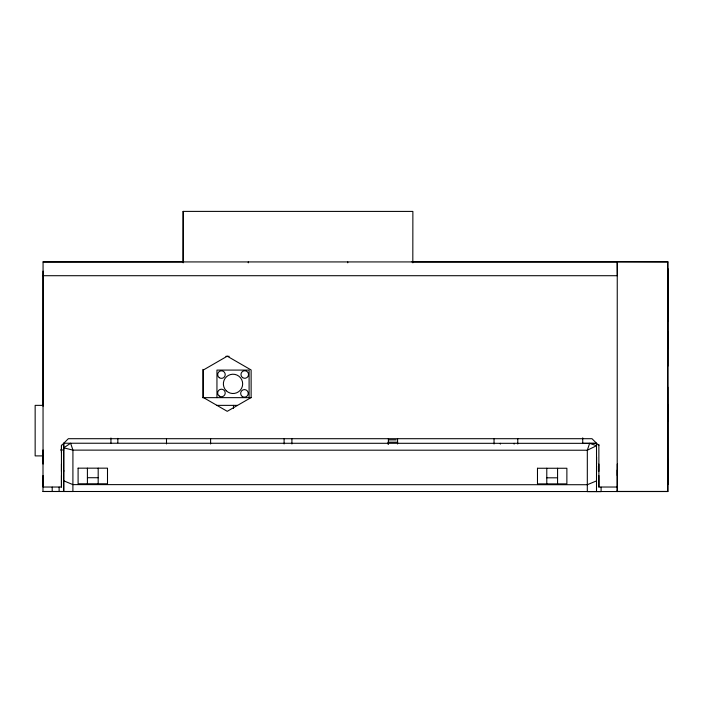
<?xml version="1.0" encoding="UTF-8"?>
<svg xmlns="http://www.w3.org/2000/svg" width="703" height="703" viewBox="0 0 703 703"><rect width="100%" height="100%" fill="white"/><g stroke="black" fill="none" stroke-linecap="round" stroke-linejoin="round"><path stroke-width="1.05" d="M617.19 262.36L617.199 261.736L667.841 261.859L667.806 491.546L42.98 491.494L43.024 449.973M43.041 406.237L43.068 261.806M52.198 491.485L52.198 487.117M63.727 471.827L63.718 491.494L59.122 491.485L59.122 487.117M43.041 475.544L43.041 487.03L61.442 487.03L61.442 445.588L68.332 438.698L591.979 438.698L598.877 445.588M63.727 470.43L63.727 471.414L63.727 443.233L596.513 443.338L596.504 491.608M87.409 483.778L87.409 468.163M98.183 483.778L98.192 468.163M166.497 443.953L166.497 438.514M183.123 261.92L183.184 211.392L183.175 261.92M210.601 443.962L210.601 438.523M284.1 443.971L284.1 438.531M291.912 443.98L291.912 438.54M388.126 444.305L388.126 442.187L397.766 442.187M388.381 443.997L388.381 438.558M397.564 443.997L397.573 438.558M412.819 261.955L412.872 211.418L183.132 211.392M494.042 444.015L494.042 438.575M500.325 444.111L500.325 443.329M514.113 444.111L514.113 443.329M517.777 444.024L517.777 438.584M546.785 483.875L546.785 468.251M557.567 483.875L557.567 468.26M582.734 443.575L582.725 437.837M596.575 471.405L596.575 465.957M596.575 456.959L596.575 464.059M617.269 469.999L617.269 487.03L598.877 487.03L598.877 475.544M598.877 471.405L598.877 464.059M601.1 487.223L601.1 491.599L587.313 491.608L587.321 450.228L589.615 443.338L596.513 445.72L587.321 450.228L72.927 450.122L63.736 447.846L63.727 443.233M617.252 261.92L617.208 491.608M617.287 486.168L617.278 491.538L617.164 490.799M667.78 474.595L667.806 477.065L667.745 387.098M667.788 469.261L667.797 462.328M667.806 461.282L667.815 459.384M667.727 276.226L667.727 275.523L667.841 276.332M667.762 341.579L667.771 336.175M667.727 293.898L667.727 293.204M667.762 276.885L667.788 268.687L667.832 321.359M667.701 459.973L667.815 459.7M667.78 411.703L667.762 417.116M667.78 476.406L667.753 484.595L667.718 462.249M667.727 261.744L667.806 491.546M667.701 476.95L667.806 477.451M596.504 480.914L587.313 484.719L72.91 484.613L63.718 480.808M42.98 491.494L59.122 491.485M183.659 261.832L43.068 261.929L617.278 261.929M411.914 261.876L667.841 261.859M43.041 275.708L617.278 275.708M225.891 356.307L229.187 356.307M202.745 397.652L251.287 397.652M42.83 405.359L35.15 405.359L35.15 455.895L42.83 455.895M216.568 405.367L237.421 405.367M388.689 439.885L396.237 439.885M60.458 449.982L63.727 449.982M87.409 477.715L98.183 477.724M546.785 477.812L557.567 477.812M617.164 491.423L667.701 491.432M582.725 443.329L596.513 443.338M617.199 261.736L617.322 275.479M667.701 459.358L667.709 461.976M667.736 276.762L667.797 366.193M598.877 487.03L598.868 444.366M61.442 471.405L61.442 464.059M61.442 487.03L61.442 475.544M667.841 280.233L667.841 282.448M667.832 287.193L667.832 289.408M667.832 331.719L667.832 348.767M667.815 463.989L667.815 466.203M667.806 470.948L667.806 472.082M667.736 280.128L667.736 282.342M667.727 287.088L667.727 289.302M667.701 404.524L667.709 421.572M667.709 463.875L667.709 466.089M667.701 470.834L667.806 473.163M617.278 464.059L617.278 475.544M412.854 261.92L412.872 262.843M347.757 261.92L347.757 262.843M249.099 397.652L249.099 370.086L216.946 370.086L216.946 397.652M248.273 261.92L248.273 262.843M233.484 405.367L233.484 408.434M202.877 369.365L202.877 397.652M183.167 261.92L183.175 262.843M117.84 438.364L117.84 442.749M110.951 438.004L110.951 443.268M61.442 445.201L61.442 452.574M43.068 271.121L43.041 464.059M63.736 447.846L63.718 491.502L72.901 491.502L72.927 450.122L70.625 443.233L63.736 447.846M78.095 468.154L78.095 483.778L107.497 483.787L107.497 468.163L78.095 468.163M203.387 369.98L203.387 397.538L227.254 411.325L251.129 397.538L251.129 369.98L227.254 356.193L203.387 369.98M537.479 468.251L537.479 483.875L566.873 483.875L566.882 468.26L537.479 468.251M242.289 396.492A3.787 3.787 0 0 0 248.221 393.689A3.787 3.787 0 0 0 242.834 389.954A3.787 3.787 0 0 0 242.289 396.492M219.301 377.704A3.787 3.787 0 0 0 225.224 374.901A3.787 3.787 0 0 0 219.837 371.175A3.787 3.787 0 0 0 219.301 377.704M219.283 396.088A3.787 3.787 0 0 0 225.215 393.285A3.787 3.787 0 0 0 219.819 389.55A3.787 3.787 0 0 0 219.283 396.088M226.278 390.771A9.649 9.649 0 0 0 242.368 386.263A9.649 9.649 0 0 0 230.417 374.576A9.649 9.649 0 0 0 226.278 390.771M242.605 377.625A3.787 3.787 0 0 0 248.528 374.822A3.787 3.787 0 0 0 243.141 371.087A3.787 3.787 0 0 0 242.605 377.625"/></g></svg>
